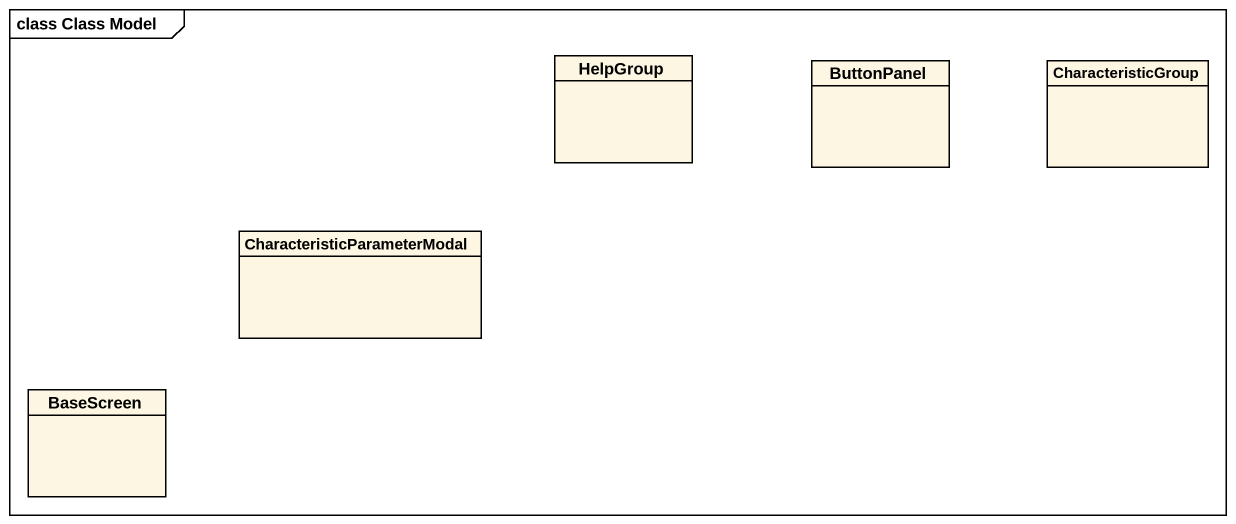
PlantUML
@startuml
mainframe class Class Model
hide circle
hide empty members
class HelpGroup
class ButtonPanel
class CharacteristicGroup
class CharacteristicParameterModal
class BaseScreen
@enduml
